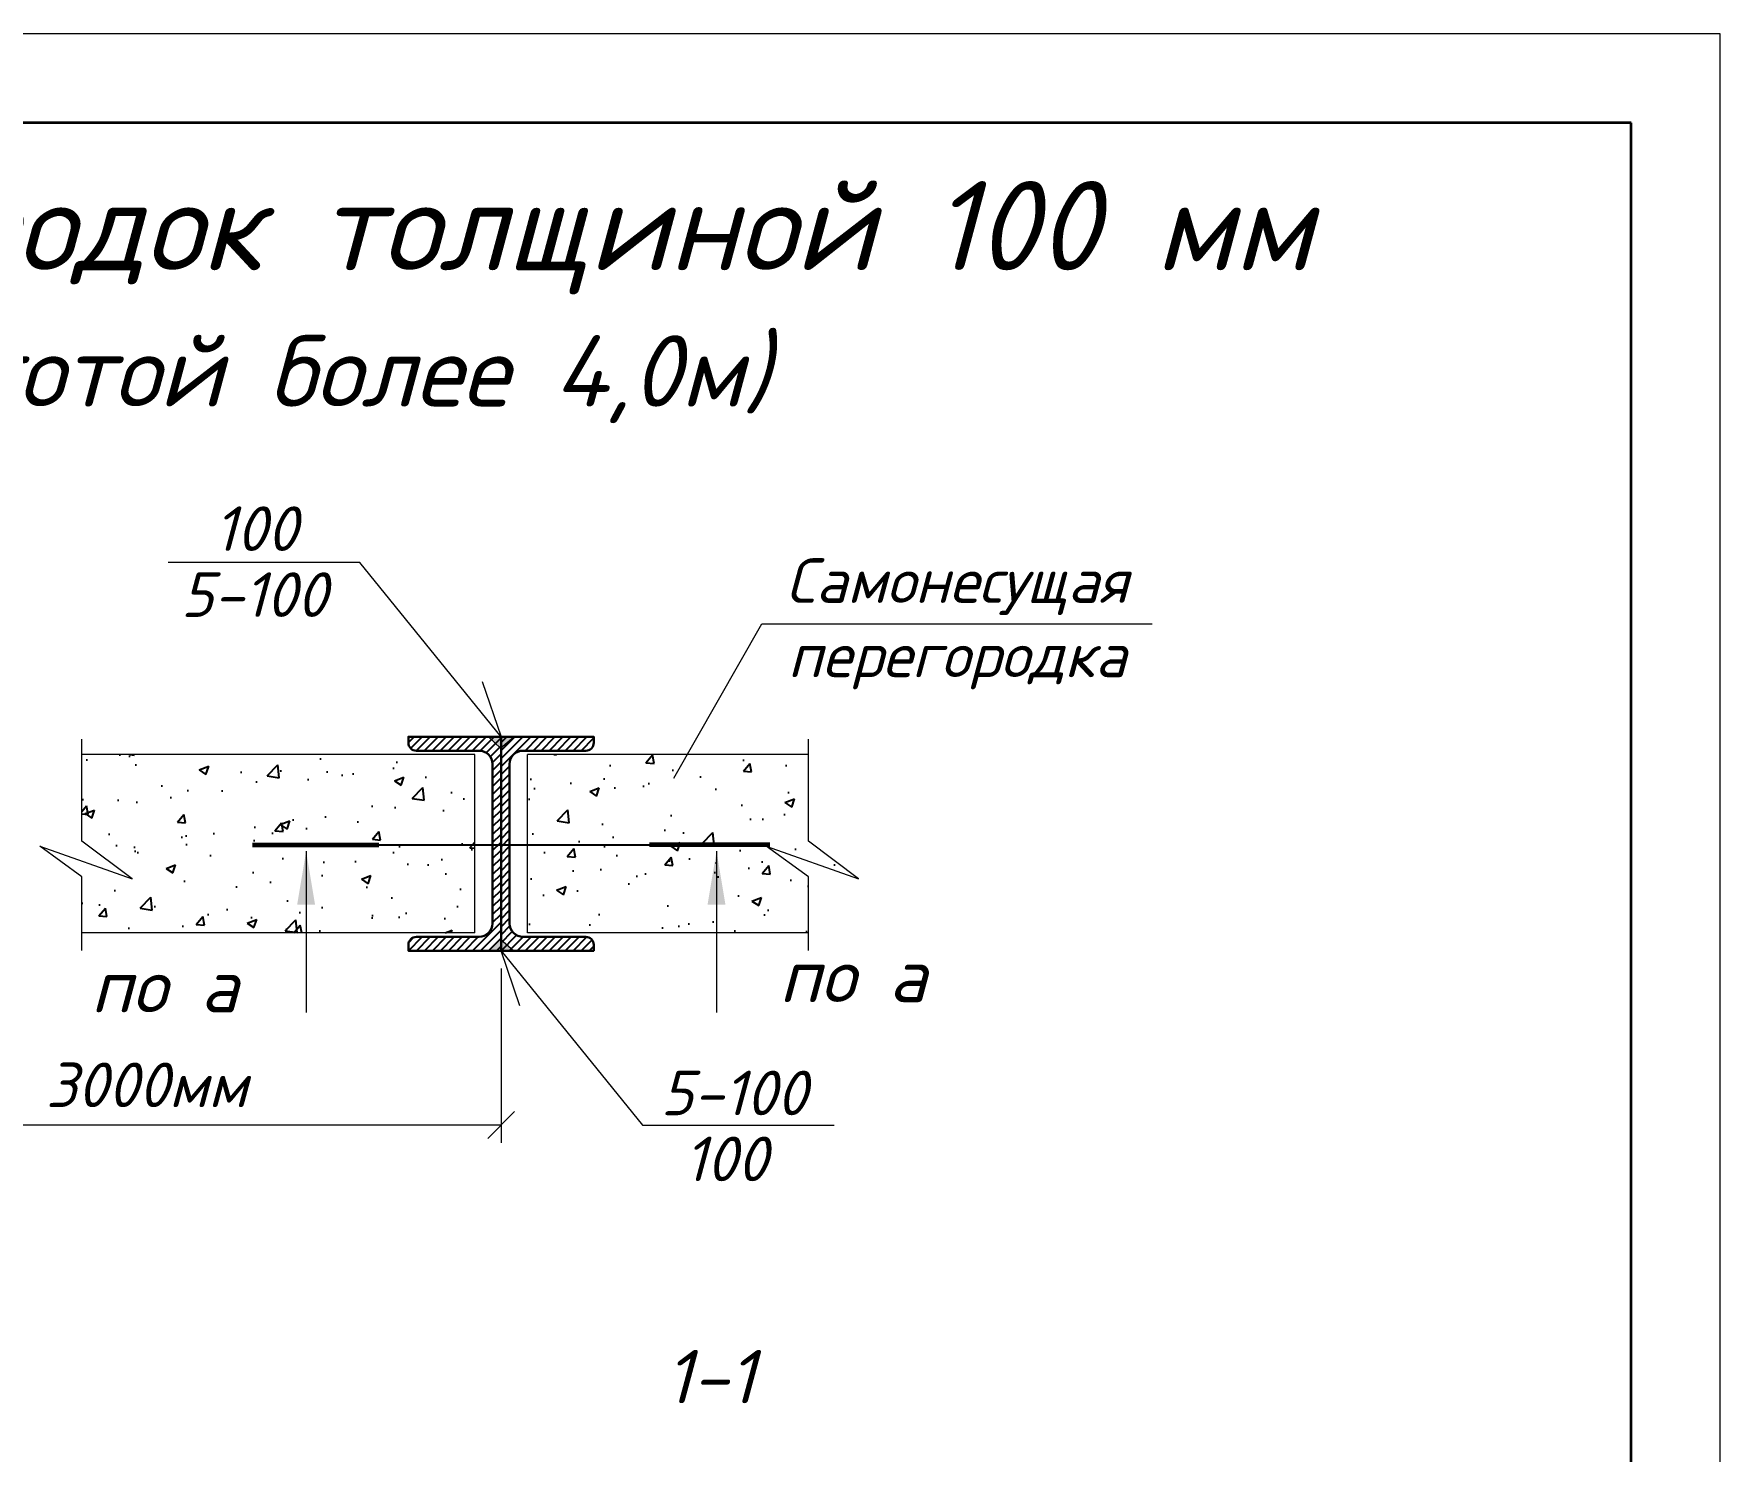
# Model space of a CAD drawing. Header units: millimetres. Extents: x 10124 to 8132345, y -95635 to 1386204.
# Drawn here: x 60945 to 61891, y -11747 to -10952 of the extents above; entities that cross this region are included whole.
import ezdxf
from ezdxf.enums import TextEntityAlignment as Align

# ---------------------------------------------------------------- set-up
doc = ezdxf.new("R2010")
doc.units = ezdxf.units.MM
doc.layers.get('DEFPOINTS').update_dxf_attribs({"color": 1})
for name, color, linetype, lineweight in [('013', 7, 'Continuous', 13), ('030', 7, 'Continuous', 30), ('Размер', 140, 'Continuous', 13), ('Разрезы', 54, 'Continuous', 20)]:
    doc.layers.add(name, color=color, linetype=linetype, lineweight=lineweight)
doc.layers.add('ФВ-5', color=7, linetype='Continuous')
doc.styles.add('10', font='isocpeui.ttf', dxfattribs={"height": 25})
doc.styles.add('100', font='isocpeui.ttf', dxfattribs={"height": 250})
doc.styles.add('GOST', font='isocpeur.TTF')
doc.dimstyles.new('10', dxfattribs={"dimtxt": 37.5, "dimasz": 15, "dimexe": 10, "dimexo": 10, "dimgap": 10, "dimtad": 1, "dimtxsty": '10', "dimblk": 'OBLIQUE', "dimcen": 2.5, "dimadec": 0, "dimazin": 0, "dimtfac": 1, "dimtmove": 0, "dimatfit": 3, "dimfxl": 1, "dimlwd": 15, "dimlwe": 15, "dimarcsym": 0})

# ---------------------------------------------------------------- blocks, each defined once
blk = doc.blocks.new('*U685')
at = {"color": 44, "lineweight": 20, "ltscale": 10}
for p, q in [((210, 297), (0, 297)), ((210, 0), (210, 297))]:
    blk.add_line(p, q, dxfattribs=at)
at = {"color": 137, "lineweight": 35, "ltscale": 10}
for p, q in [((205, 292), (20, 292)), ((205, 5), (205, 292))]:
    blk.add_line(p, q, dxfattribs=at)
at = {"color": 44, "lineweight": 13, "style": 'GOST', "oblique": 10, "width": 0.8}
for tag in ['ФОРМАТВЕРТ', 'ФОРМАТГОРИЗ']:
    blk.add_attdef(tag, (158.982, 1.595), '', height=2, dxfattribs=at)
blk = doc.blocks.new('*U688')
blk.add_lwpolyline([(-16.6, -60), (35.4, -60), (35.4, -56.7, 0.414214), (30.9, -52.2), (-4.3, -52.2, -0.414214), (-11.8, -44.7), (-11.8, 44.7, -0.414214), (-4.3, 52.2), (30.9, 52.2, 0.414214), (35.4, 56.7), (35.4, 60), (-16.6, 60)], format="xyb", close=True)
blk = doc.blocks.new('_OBLIQUE')
at = {"color": 0, "linetype": 'ByBlock'}
blk.add_line((-0.5, -0.5), (0.5, 0.5), dxfattribs=at)
blk = doc.blocks.new('*D689')
at = {"layer": '013', "color": 0, "lineweight": 15, "ltscale": 100, "transparency": 16777216}
for p, q in [((60641.67, -11476.71), (60641.67, -11574.42)), ((61207.3, -11476.71), (61207.3, -11574.42)), ((60641.67, -11564.42), (61207.3, -11564.42))]:
    blk.add_line(p, q, dxfattribs=at)
at = {"layer": 'DEFPOINTS', "color": 0, "ltscale": 100, "transparency": 16777216}
for p in [(60641.67, -11466.71), (61207.3, -11466.71), (61207.3, -11564.42)]:
    blk.add_point(p, dxfattribs=at)
at = {"layer": '013', "color": 0, "lineweight": 15, "ltscale": 100, "transparency": 16777216, "xscale": 15, "yscale": 15, "zscale": 15, "rotation": 180}
blk.add_blockref('_OBLIQUE', (60641.67, -11564.42), dxfattribs=at)
at = {"layer": '013', "color": 0, "lineweight": 15, "ltscale": 100, "transparency": 16777216, "xscale": 15, "yscale": 15, "zscale": 15}
blk.add_blockref('_OBLIQUE', (61207.3, -11564.42), dxfattribs=at)
at = {"layer": '013', "color": 0, "ltscale": 100, "transparency": 16777216, "insert": (60924.49, -11541.91), "char_height": 25, "attachment_point": 5, "style": '10'}
blk.add_mtext('не болеее 3000мм', dxfattribs=at)
blk = doc.blocks.new('*U696')
at = {"layer": 'DEFPOINTS'}
blk.add_line((0, 0), (15.192, 0), dxfattribs=at)
at = {"layer": 'Разрезы', "color": 0}
for p, q in [((-4.071, 0.35), (-4.071, 9.398)), ((18.944, 0.35), (18.944, 9.398))]:
    blk.add_line(p, q, dxfattribs=at)
at = {"layer": 'Разрезы', "color": 0, "lineweight": 60}
for p, q in [((-7.071, 0), (0, 0)), ((21.944, 0), (15.192, 0))]:
    blk.add_line(p, q, dxfattribs=at)
at = {"layer": 'Разрезы', "color": 0}
for points in [[(-4.071, 0.35), (-3.569, 3.355), (-4.574, 3.355)], [(18.944, 0.35), (18.441, 3.355), (19.447, 3.355)]]:
    blk.add_solid(points, dxfattribs=at)
at = {"layer": 'Разрезы', "color": 0, "style": '100'}
for tag, p in [('1', (-12.024, 7.893)), ('2', (26.583, 7.317))]:
    blk.add_attdef(tag, text='', height=3, dxfattribs=at).set_placement(p, align=Align.MIDDLE_CENTER)

msp = doc.modelspace()

# ---------------------------------------------------------------- hatches: boundary and pattern name
at = {"layer": 'ФВ-5', "ltscale": 100}
h = msp.add_hatch(dxfattribs=at)
h.set_pattern_fill('ANSI31', color=256)
h.set_pattern_definition([(45, (61155.303, -11466.7107), (-2.245064, 2.245064), [])])
h.paths.add_polyline_path([(61207.303, -11346.711), (61155.303, -11346.711), (61155.303, -11350.011, 0.4142136), (61159.803, -11354.511), (61195.003, -11354.511, -0.4142136), (61202.503, -11362.011), (61202.503, -11451.411, -0.4142136), (61195.003, -11458.911), (61159.803, -11458.911, 0.4142136), (61155.303, -11463.411), (61155.303, -11466.711), (61207.303, -11466.711)])
h = msp.add_hatch(color=256, dxfattribs=at)
h.dxf.hatch_style = 1
h.paths.add_polyline_path([(61207.044, -11353.175), (61200.195, -11346.711), (61214.411, -11346.711)])
h = msp.add_hatch(dxfattribs=at)
h.set_pattern_fill('ANSI31', color=256)
h.set_pattern_definition([(45, (61207.303, -11466.7107), (-2.245064, 2.245064), [])])
h.paths.add_polyline_path([(61212.103, -11362.011, -0.4142136), (61219.603, -11354.511), (61254.803, -11354.511, 0.4142136), (61259.303, -11350.011), (61259.303, -11346.711), (61207.303, -11346.711), (61207.303, -11466.711), (61259.303, -11466.711), (61259.303, -11463.411, 0.4142136), (61254.803, -11458.911), (61219.603, -11458.911, -0.4142136), (61212.103, -11451.411)])
h = msp.add_hatch(dxfattribs=at)
h.set_pattern_fill('AR-CONC', color=256, scale=0.3)
h.set_pattern_definition([(50, (60445.7, -11456.71), (54.6554, -4.7817), [5.715, -62.865]), (355, (60445.7, -11456.71), (-10.573, 57.317), [4.572, -50.2922]), (100.4514, (60450.255, -11457.11), (44.0824, 52.5353), [4.857, -53.427]), (46.184, (60445.7, -11441.47), (81.3237, -12.6127), [8.5725, -94.2975]), (96.636, (60452.48, -11442.52), (71.221, 74.228), [7.2855, -80.141]), (351.184, (60445.7, -11441.47), (71.221, 74.228), [6.858, -75.438]), (21, (60453.32, -11445.28), (45.4843, -30.6796), [5.715, -62.865]), (326, (60453.32, -11445.28), (18.5406, 55.2564), [4.572, -50.292]), (71.4514, (60457.11, -11447.837), (64.025, 24.5768), [4.857, -53.427]), (37.5, (60445.7, -11456.71), (0.9266, 25.3665), [0, -49.6824, 0, -51.054, 0, -50.4825]), (7.5, (60445.7, -11456.71), (20.0459, 30.0542), [0, -29.1084, 0, -48.5394, 0, -19.2405]), (327.5, (60428.708, -11456.71), (40.67718, -1.71862), [0, -19.05, 0, -59.436, 0, -78.867]), (317.5, (60421.088, -11456.71), (44.4388, 7.628), [0, -24.765, 0, -39.4716, 0, -56.007])])
h.paths.add_polyline_path([(60626.873, -11356.711), (60469.35, -11356.711), (60469.35, -11405.217), (60497.499, -11426.411), (60445.7, -11408.069), (60469.35, -11425.186), (60469.35, -11456.711), (60626.873, -11456.711)])
h.paths.add_polyline_path([(60872.433, -11408.069), (60924.231, -11426.411), (60896.082, -11405.217), (60896.082, -11356.711), (60656.473, -11356.711), (60656.473, -11456.711), (60896.082, -11456.711), (60896.082, -11425.186)])
h.paths.add_polyline_path([(61192.503, -11356.711), (60972.195, -11356.711), (60972.195, -11405.217), (61000.345, -11426.411), (60948.546, -11408.069), (60972.195, -11425.186), (60972.195, -11456.711), (61192.503, -11456.711)])
h.paths.add_polyline_path([(61379.626, -11356.711), (61222.103, -11356.711), (61222.103, -11456.711), (61379.626, -11456.711), (61379.626, -11425.186), (61355.977, -11408.069), (61407.775, -11426.411), (61379.626, -11405.217)])
h = msp.add_hatch(color=256, dxfattribs=at)
h.dxf.hatch_style = 1
h.paths.add_polyline_path([(61207.044, -11460.246), (61200.195, -11466.711), (61214.411, -11466.711)])

# ---------------------------------------------------------------- linework, layer by layer
at = {"layer": '013', "ltscale": 100}
for p, q in [((61128.081, -11248.931), (61020.511, -11248.931)), ((61207.303, -11346.711), (61128.081, -11248.931)), ((61304.093, -11369.976), (61353.544, -11283.336)), ((61353.544, -11283.336), (61572.423, -11283.336)), ((61196.717, -11315.762), (61207.303, -11346.711)), ((61192.503, -11356.711), (60972.195, -11356.711)), ((61192.503, -11456.711), (61192.503, -11356.711)), ((61379.626, -11356.711), (61222.103, -11356.711)), ((61222.103, -11456.711), (61222.103, -11356.711)), ((61192.503, -11456.711), (60972.195, -11456.711)), ((61379.626, -11456.711), (61222.103, -11456.711)), ((61217.889, -11497.659), (61207.303, -11466.711)), ((61207.303, -11466.711), (61286.525, -11564.49)), ((61286.525, -11564.49), (61394.095, -11564.49))]:
    msp.add_line(p, q, dxfattribs=at)
for points in [[(60972.195, -11466.603), (60972.195, -11425.186), (60948.546, -11408.069), (61000.345, -11426.411), (60972.195, -11405.217), (60972.195, -11348.093)], [(61200.195, -11346.711), (61207.044, -11353.175), (61214.411, -11346.711), (61200.195, -11346.711)], [(61379.626, -11466.603), (61379.626, -11425.186), (61355.977, -11408.069), (61407.775, -11426.411), (61379.626, -11405.217), (61379.626, -11348.093)], [(61200.195, -11466.711), (61207.044, -11460.246), (61214.411, -11466.711), (61200.195, -11466.711)]]:
    msp.add_lwpolyline(points, dxfattribs=at)

# ---------------------------------------------------------------- block references
at = {"xscale": 10, "yscale": 10, "zscale": 10}
msp.add_blockref('*U685', (59791.036, -13922.398), dxfattribs=at)
at = {"layer": '030', "xscale": -1}
msp.add_blockref('*U688', (61190.703, -11406.711), dxfattribs=at)
at = {"layer": '030'}
msp.add_blockref('*U688', (61223.903, -11406.711), dxfattribs=at)
at = {"layer": 'Размер'}
ref = msp.add_blockref('*U696', (61138.673, -11407.38), dxfattribs=dict(at, xscale=-10, yscale=10, zscale=10, rotation=180))
ref.add_attrib('1', 'по а', dxfattribs={"layer": 'Разрезы', "color": 0, "height": 30, "style": '100'}).set_placement((61018.428, -11486.306), align=Align.MIDDLE_CENTER)
ref.add_attrib('2', 'по а', dxfattribs={"layer": 'Разрезы', "color": 0, "height": 30, "style": '100'}).set_placement((61404.507, -11480.551), align=Align.MIDDLE_CENTER)

# ---------------------------------------------------------------- texts
at = {"color": 0, "style": '10'}
for s, height, p in [('100', 25, (61046.244, -11242.479)), ('5-100', 25, (61027.702, -11279.47)), ('5-100', 25, (61296.791, -11558.951)), ('100', 25, (61309.877, -11595.942)), ('1-1', 30, (61299.187, -11720.543))]:
    msp.add_text(s, height=height, dxfattribs=at).set_placement(p)
at = {"color": 0, "lineweight": 9, "attachment_point": 5, "style": '10'}
for s, insert, char_height, width in [('\\pxi1.23419;Узел раскрепления перегородок толщиной 100 мм', (60839.838, -11066.817), 50, 1789.81245), ('\\pxi1.23419;(для помещений с высотой более 4,0м)', (60837.548, -11146.919), 40, 1789.81245), ('Самонесущая \\Pперегородка', (61462.984, -11283.336), 25, 236.21255)]:
    msp.add_mtext(s, dxfattribs=dict(at, insert=insert, char_height=char_height, width=width))

# ---------------------------------------------------------------- dimensions: what is measured, and where the dimension line sits
at = {"layer": '013', "ltscale": 100}
dim = msp.add_linear_dim(base=(61207.303, -11564.422), p1=(60641.673, -11466.711), p2=(61207.303, -11466.711), text='не болеее 3000мм', dimstyle='10', dxfattribs=at)
dim.commit()
dim.dimension.update_dxf_attribs({"geometry": '*D689', "text_midpoint": (60924.488, -11541.912)})

doc.saveas('drawing.dxf')
